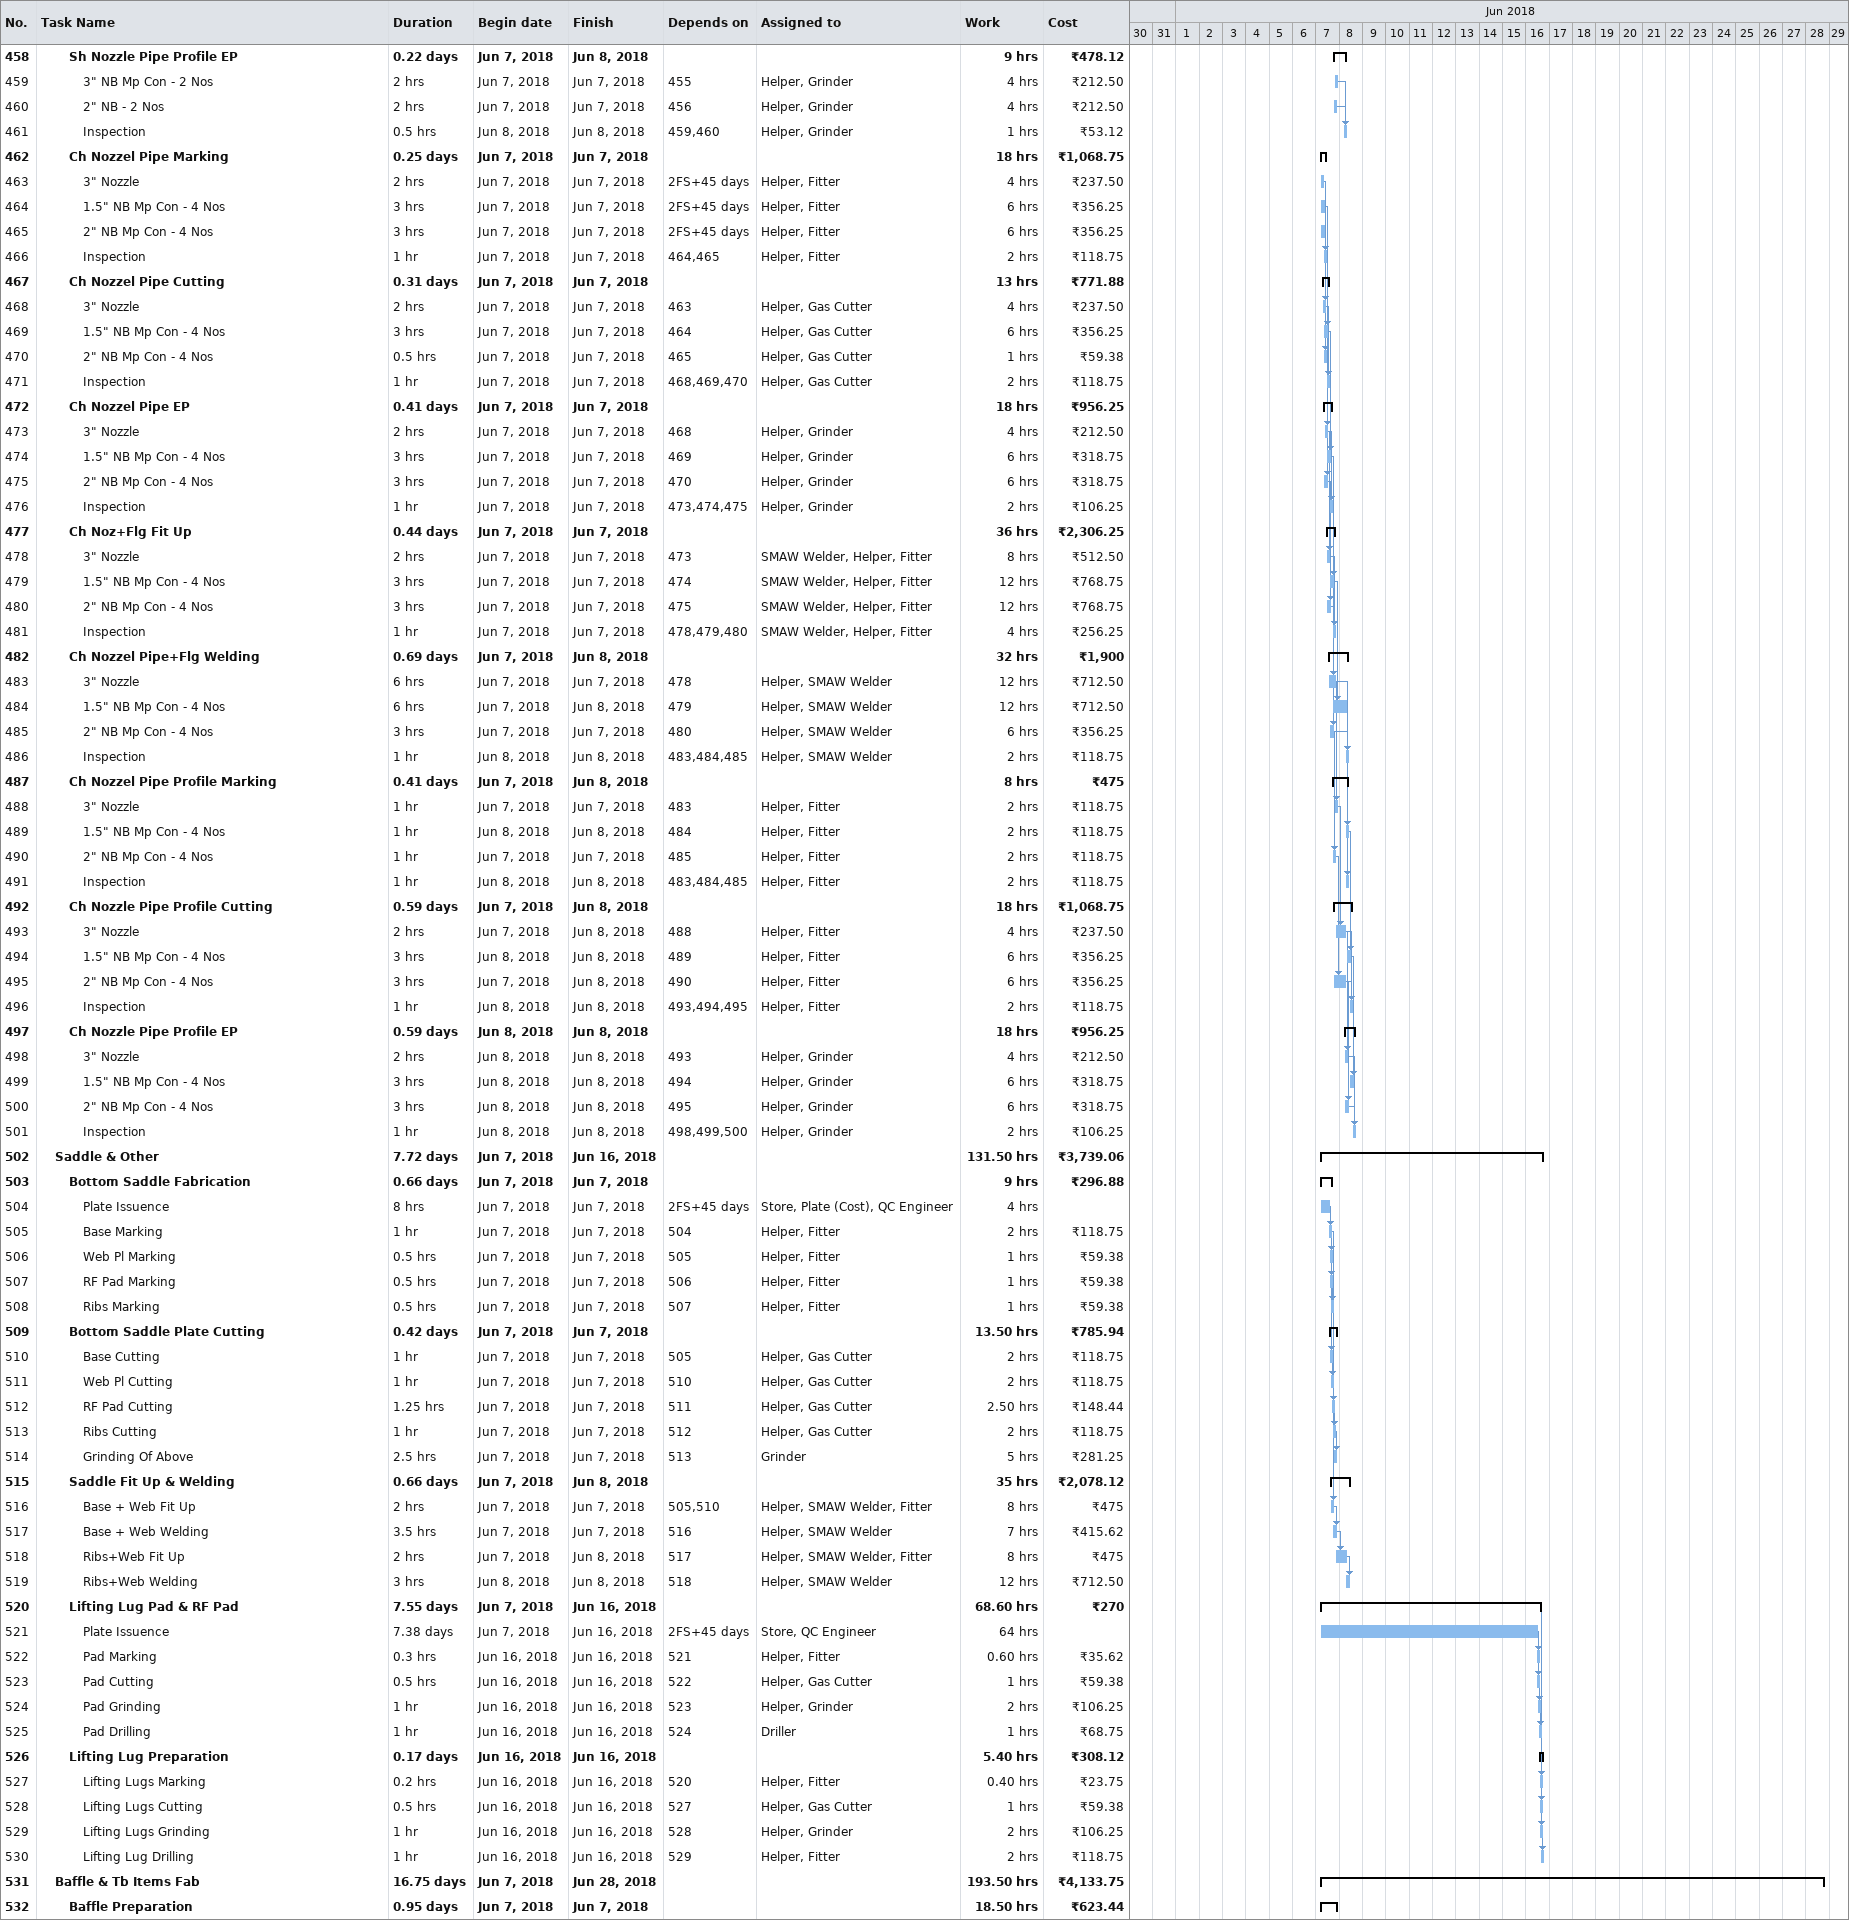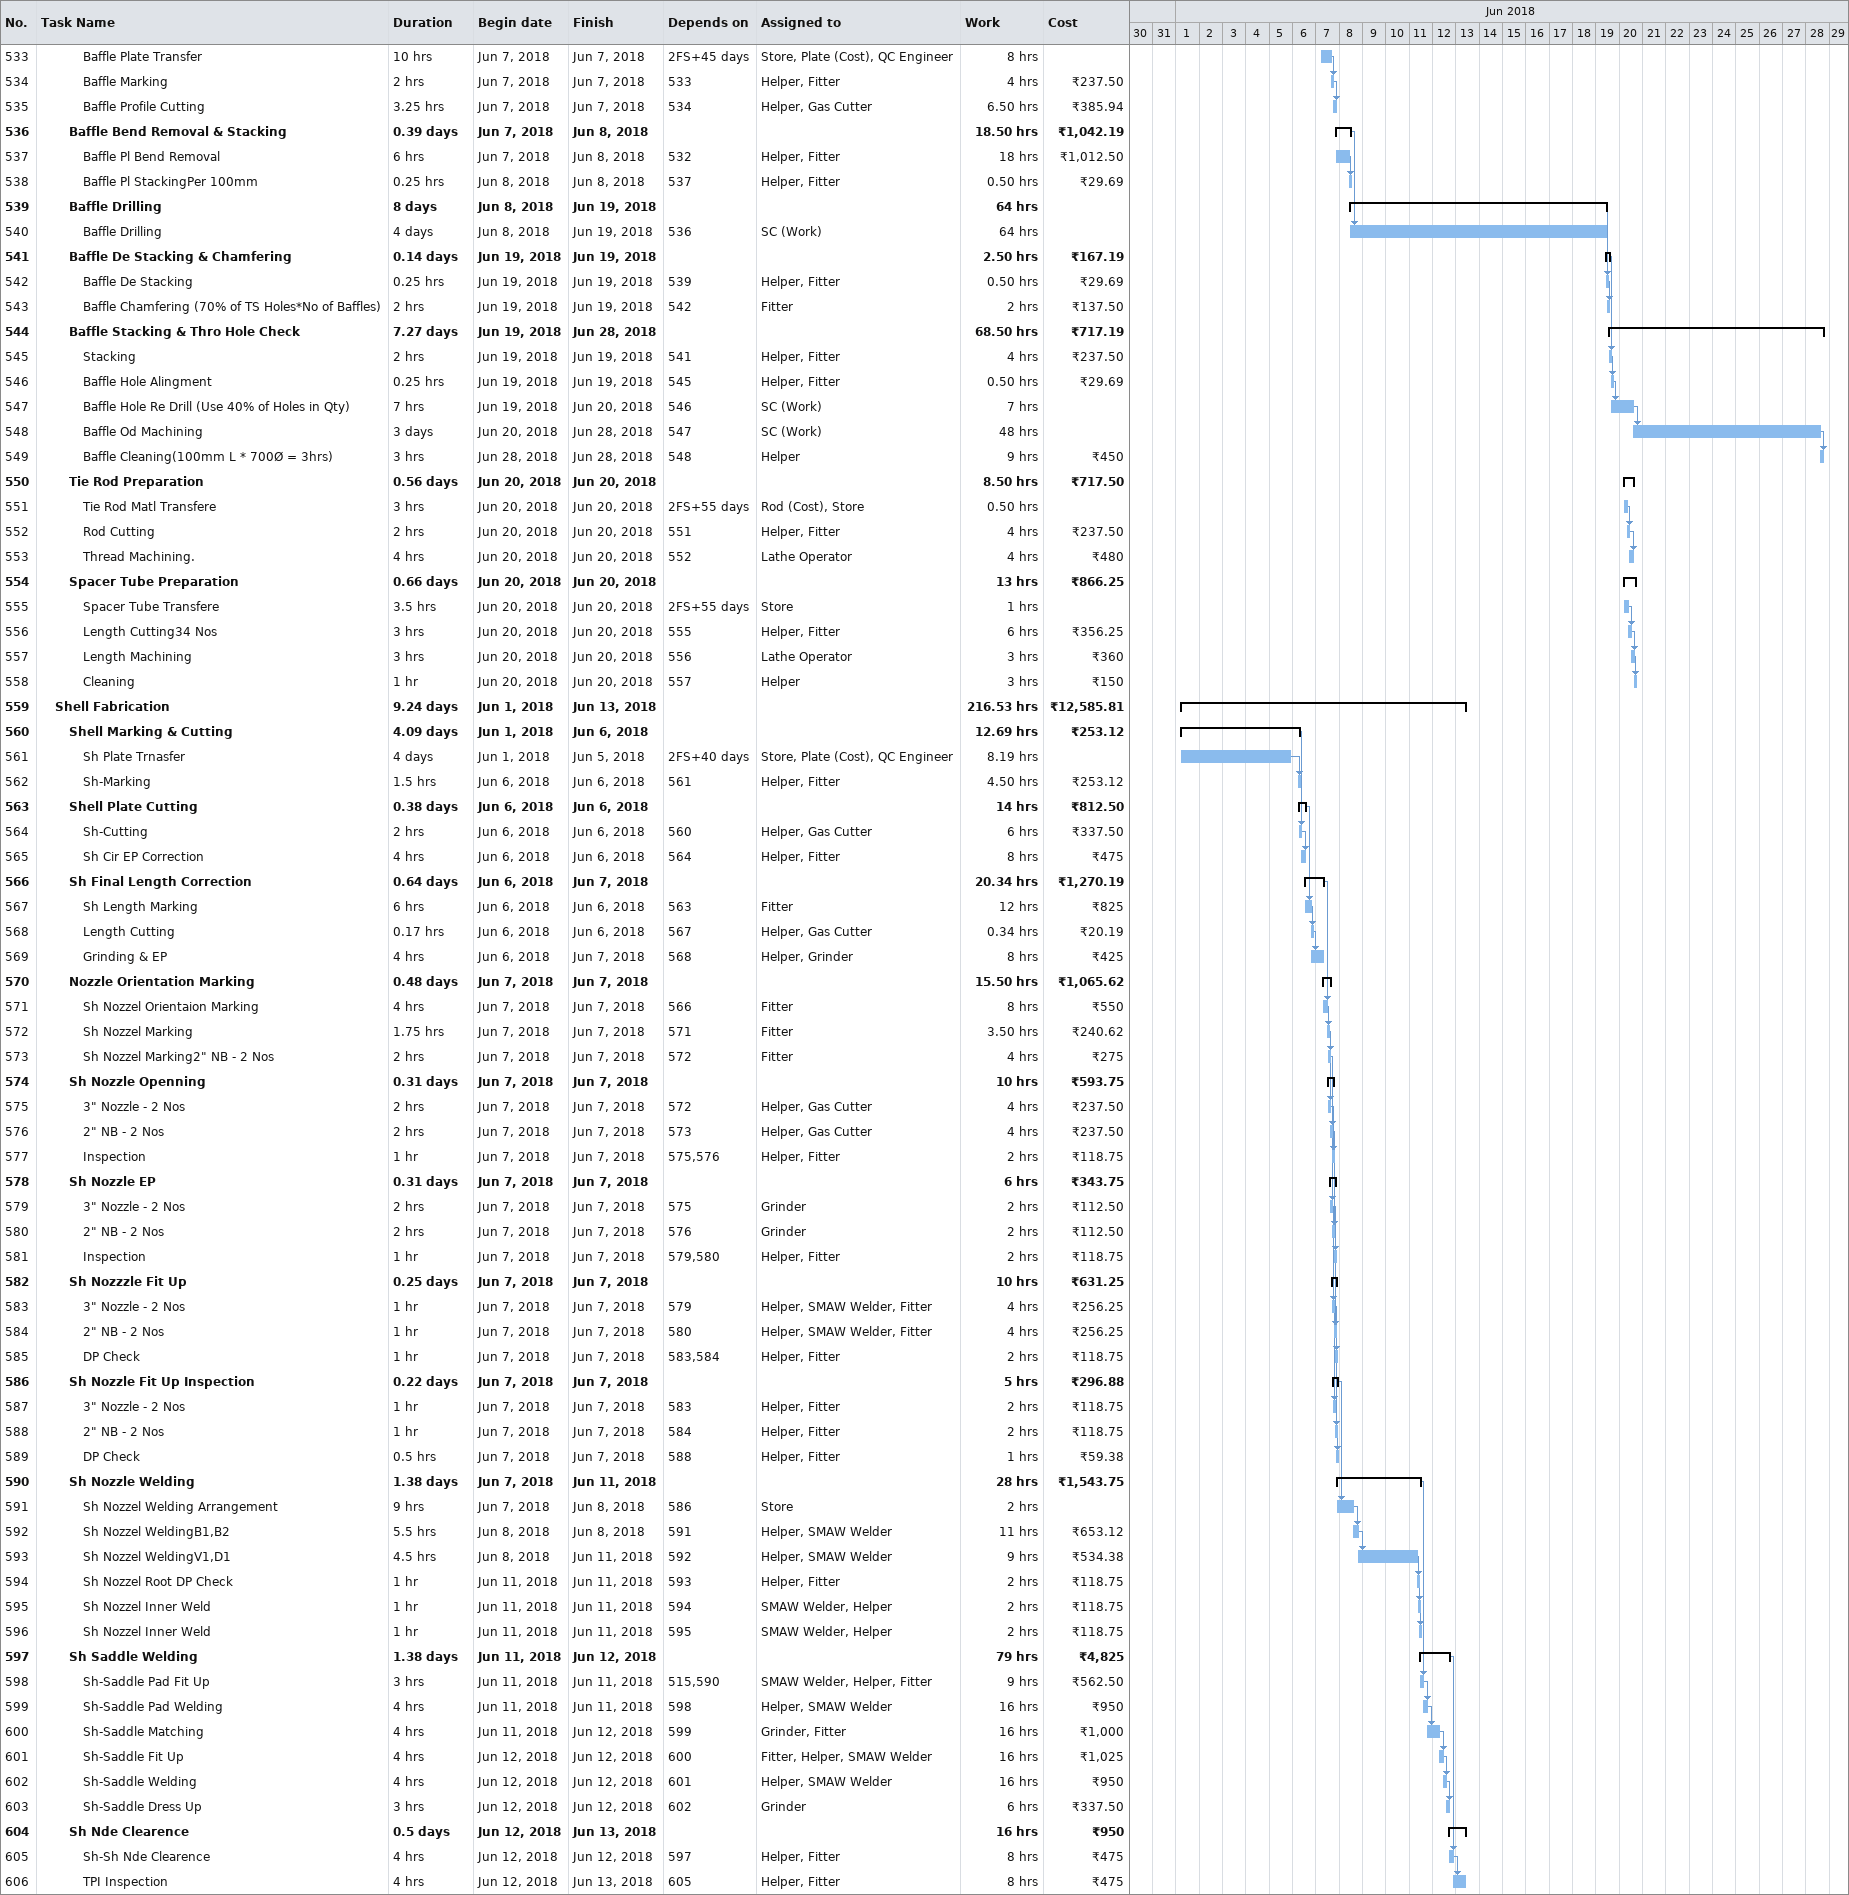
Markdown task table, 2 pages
| ID | Level | Task | Duration | Start | Finish | Predecessors | Resources | Work (h) | Cost (₹) |
|---|---|---|---|---|---|---|---|---|---|
| 458 | 3 | **Sh Nozzle Pipe Profile EP** | 0.22d | 2018-06-07 | 2018-06-08 |  |  | 9 | 478.12 |
| 459 | 4 | 3" NB Mp Con - 2 Nos | 2h | 2018-06-07 | 2018-06-07 | 455 | Helper, Grinder | 4 | 212.50 |
| 460 | 4 | 2" NB - 2 Nos | 2h | 2018-06-07 | 2018-06-07 | 456 | Helper, Grinder | 4 | 212.50 |
| 461 | 4 | Inspection | 0.5h | 2018-06-08 | 2018-06-08 | 459, 460 | Helper, Grinder | 1 | 53.12 |
| 462 | 3 | **Ch Nozzel Pipe Marking** | 0.25d | 2018-06-07 | 2018-06-07 |  |  | 18 | 1068.75 |
| 463 | 4 | 3" Nozzle | 2h | 2018-06-07 | 2018-06-07 | 2FS+45d | Helper, Fitter | 4 | 237.50 |
| 464 | 4 | 1.5" NB Mp Con - 4 Nos | 3h | 2018-06-07 | 2018-06-07 | 2FS+45d | Helper, Fitter | 6 | 356.25 |
| 465 | 4 | 2" NB Mp Con - 4 Nos | 3h | 2018-06-07 | 2018-06-07 | 2FS+45d | Helper, Fitter | 6 | 356.25 |
| 466 | 4 | Inspection | 1h | 2018-06-07 | 2018-06-07 | 464, 465 | Helper, Fitter | 2 | 118.75 |
| 467 | 3 | **Ch Nozzel Pipe Cutting** | 0.31d | 2018-06-07 | 2018-06-07 |  |  | 13 | 771.88 |
| 468 | 4 | 3" Nozzle | 2h | 2018-06-07 | 2018-06-07 | 463 | Helper, Gas Cutter | 4 | 237.50 |
| 469 | 4 | 1.5" NB Mp Con - 4 Nos | 3h | 2018-06-07 | 2018-06-07 | 464 | Helper, Gas Cutter | 6 | 356.25 |
| 470 | 4 | 2" NB Mp Con - 4 Nos | 0.5h | 2018-06-07 | 2018-06-07 | 465 | Helper, Gas Cutter | 1 | 59.38 |
| 471 | 4 | Inspection | 1h | 2018-06-07 | 2018-06-07 | 468, 469, 470 | Helper, Gas Cutter | 2 | 118.75 |
| 472 | 3 | **Ch Nozzel Pipe EP** | 0.41d | 2018-06-07 | 2018-06-07 |  |  | 18 | 956.25 |
| 473 | 4 | 3" Nozzle | 2h | 2018-06-07 | 2018-06-07 | 468 | Helper, Grinder | 4 | 212.50 |
| 474 | 4 | 1.5" NB Mp Con - 4 Nos | 3h | 2018-06-07 | 2018-06-07 | 469 | Helper, Grinder | 6 | 318.75 |
| 475 | 4 | 2" NB Mp Con - 4 Nos | 3h | 2018-06-07 | 2018-06-07 | 470 | Helper, Grinder | 6 | 318.75 |
| 476 | 4 | Inspection | 1h | 2018-06-07 | 2018-06-07 | 473, 474, 475 | Helper, Grinder | 2 | 106.25 |
| 477 | 3 | **Ch Noz+Flg Fit Up** | 0.44d | 2018-06-07 | 2018-06-07 |  |  | 36 | 2306.25 |
| 478 | 4 | 3" Nozzle | 2h | 2018-06-07 | 2018-06-07 | 473 | SMAW Welder, Helper, Fitter | 8 | 512.50 |
| 479 | 4 | 1.5" NB Mp Con - 4 Nos | 3h | 2018-06-07 | 2018-06-07 | 474 | SMAW Welder, Helper, Fitter | 12 | 768.75 |
| 480 | 4 | 2" NB Mp Con - 4 Nos | 3h | 2018-06-07 | 2018-06-07 | 475 | SMAW Welder, Helper, Fitter | 12 | 768.75 |
| 481 | 4 | Inspection | 1h | 2018-06-07 | 2018-06-07 | 478, 479, 480 | SMAW Welder, Helper, Fitter | 4 | 256.25 |
| 482 | 3 | **Ch Nozzel Pipe+Flg Welding** | 0.69d | 2018-06-07 | 2018-06-08 |  |  | 32 | 1900 |
| 483 | 4 | 3" Nozzle | 6h | 2018-06-07 | 2018-06-07 | 478 | Helper, SMAW Welder | 12 | 712.50 |
| 484 | 4 | 1.5" NB Mp Con - 4 Nos | 6h | 2018-06-07 | 2018-06-08 | 479 | Helper, SMAW Welder | 12 | 712.50 |
| 485 | 4 | 2" NB Mp Con - 4 Nos | 3h | 2018-06-07 | 2018-06-07 | 480 | Helper, SMAW Welder | 6 | 356.25 |
| 486 | 4 | Inspection | 1h | 2018-06-08 | 2018-06-08 | 483, 484, 485 | Helper, SMAW Welder | 2 | 118.75 |
| 487 | 3 | **Ch Nozzel Pipe Profile Marking** | 0.41d | 2018-06-07 | 2018-06-08 |  |  | 8 | 475 |
| 488 | 4 | 3" Nozzle | 1h | 2018-06-07 | 2018-06-07 | 483 | Helper, Fitter | 2 | 118.75 |
| 489 | 4 | 1.5" NB Mp Con - 4 Nos | 1h | 2018-06-08 | 2018-06-08 | 484 | Helper, Fitter | 2 | 118.75 |
| 490 | 4 | 2" NB Mp Con - 4 Nos | 1h | 2018-06-07 | 2018-06-07 | 485 | Helper, Fitter | 2 | 118.75 |
| 491 | 4 | Inspection | 1h | 2018-06-08 | 2018-06-08 | 483, 484, 485 | Helper, Fitter | 2 | 118.75 |
| 492 | 3 | **Ch Nozzle Pipe Profile Cutting** | 0.59d | 2018-06-07 | 2018-06-08 |  |  | 18 | 1068.75 |
| 493 | 4 | 3" Nozzle | 2h | 2018-06-07 | 2018-06-08 | 488 | Helper, Fitter | 4 | 237.50 |
| 494 | 4 | 1.5" NB Mp Con - 4 Nos | 3h | 2018-06-08 | 2018-06-08 | 489 | Helper, Fitter | 6 | 356.25 |
| 495 | 4 | 2" NB Mp Con - 4 Nos | 3h | 2018-06-07 | 2018-06-08 | 490 | Helper, Fitter | 6 | 356.25 |
| 496 | 4 | Inspection | 1h | 2018-06-08 | 2018-06-08 | 493, 494, 495 | Helper, Fitter | 2 | 118.75 |
| 497 | 3 | **Ch Nozzle Pipe Profile EP** | 0.59d | 2018-06-08 | 2018-06-08 |  |  | 18 | 956.25 |
| 498 | 4 | 3" Nozzle | 2h | 2018-06-08 | 2018-06-08 | 493 | Helper, Grinder | 4 | 212.50 |
| 499 | 4 | 1.5" NB Mp Con - 4 Nos | 3h | 2018-06-08 | 2018-06-08 | 494 | Helper, Grinder | 6 | 318.75 |
| 500 | 4 | 2" NB Mp Con - 4 Nos | 3h | 2018-06-08 | 2018-06-08 | 495 | Helper, Grinder | 6 | 318.75 |
| 501 | 4 | Inspection | 1h | 2018-06-08 | 2018-06-08 | 498, 499, 500 | Helper, Grinder | 2 | 106.25 |
| 502 | 2 | **Saddle & Other** | 7.72d | 2018-06-07 | 2018-06-16 |  |  | 131.50 | 3739.06 |
| 503 | 3 | **Bottom Saddle Fabrication** | 0.66d | 2018-06-07 | 2018-06-07 |  |  | 9 | 296.88 |
| 504 | 4 | Plate Issuence | 8h | 2018-06-07 | 2018-06-07 | 2FS+45d | Store, Plate (Cost), QC Engineer | 4 |  |
| 505 | 4 | Base Marking | 1h | 2018-06-07 | 2018-06-07 | 504 | Helper, Fitter | 2 | 118.75 |
| 506 | 4 | Web Pl Marking | 0.5h | 2018-06-07 | 2018-06-07 | 505 | Helper, Fitter | 1 | 59.38 |
| 507 | 4 | RF Pad Marking | 0.5h | 2018-06-07 | 2018-06-07 | 506 | Helper, Fitter | 1 | 59.38 |
| 508 | 4 | Ribs Marking | 0.5h | 2018-06-07 | 2018-06-07 | 507 | Helper, Fitter | 1 | 59.38 |
| 509 | 3 | **Bottom Saddle Plate Cutting** | 0.42d | 2018-06-07 | 2018-06-07 |  |  | 13.50 | 785.94 |
| 510 | 4 | Base Cutting | 1h | 2018-06-07 | 2018-06-07 | 505 | Helper, Gas Cutter | 2 | 118.75 |
| 511 | 4 | Web Pl Cutting | 1h | 2018-06-07 | 2018-06-07 | 510 | Helper, Gas Cutter | 2 | 118.75 |
| 512 | 4 | RF Pad Cutting | 1.25h | 2018-06-07 | 2018-06-07 | 511 | Helper, Gas Cutter | 2.50 | 148.44 |
| 513 | 4 | Ribs Cutting | 1h | 2018-06-07 | 2018-06-07 | 512 | Helper, Gas Cutter | 2 | 118.75 |
| 514 | 4 | Grinding Of Above | 2.5h | 2018-06-07 | 2018-06-07 | 513 | Grinder | 5 | 281.25 |
| 515 | 3 | **Saddle Fit Up & Welding** | 0.66d | 2018-06-07 | 2018-06-08 |  |  | 35 | 2078.12 |
| 516 | 4 | Base + Web Fit Up | 2h | 2018-06-07 | 2018-06-07 | 505, 510 | Helper, SMAW Welder, Fitter | 8 | 475 |
| 517 | 4 | Base + Web Welding | 3.5h | 2018-06-07 | 2018-06-07 | 516 | Helper, SMAW Welder | 7 | 415.62 |
| 518 | 4 | Ribs+Web Fit Up | 2h | 2018-06-07 | 2018-06-08 | 517 | Helper, SMAW Welder, Fitter | 8 | 475 |
| 519 | 4 | Ribs+Web Welding | 3h | 2018-06-08 | 2018-06-08 | 518 | Helper, SMAW Welder | 12 | 712.50 |
| 520 | 3 | **Lifting Lug Pad & RF Pad** | 7.55d | 2018-06-07 | 2018-06-16 |  |  | 68.60 | 270 |
| 521 | 4 | Plate Issuence | 7.38d | 2018-06-07 | 2018-06-16 | 2FS+45d | Store, QC Engineer | 64 |  |
| 522 | 4 | Pad Marking | 0.3h | 2018-06-16 | 2018-06-16 | 521 | Helper, Fitter | 0.60 | 35.62 |
| 523 | 4 | Pad Cutting | 0.5h | 2018-06-16 | 2018-06-16 | 522 | Helper, Gas Cutter | 1 | 59.38 |
| 524 | 4 | Pad Grinding | 1h | 2018-06-16 | 2018-06-16 | 523 | Helper, Grinder | 2 | 106.25 |
| 525 | 4 | Pad Drilling | 1h | 2018-06-16 | 2018-06-16 | 524 | Driller | 1 | 68.75 |
| 526 | 3 | **Lifting Lug Preparation** | 0.17d | 2018-06-16 | 2018-06-16 |  |  | 5.40 | 308.12 |
| 527 | 4 | Lifting Lugs Marking | 0.2h | 2018-06-16 | 2018-06-16 | 520 | Helper, Fitter | 0.40 | 23.75 |
| 528 | 4 | Lifting Lugs Cutting | 0.5h | 2018-06-16 | 2018-06-16 | 527 | Helper, Gas Cutter | 1 | 59.38 |
| 529 | 4 | Lifting Lugs Grinding | 1h | 2018-06-16 | 2018-06-16 | 528 | Helper, Grinder | 2 | 106.25 |
| 530 | 4 | Lifting Lug Drilling | 1h | 2018-06-16 | 2018-06-16 | 529 | Helper, Fitter | 2 | 118.75 |
| 531 | 2 | **Baffle & Tb Items Fab** | 16.75d | 2018-06-07 | 2018-06-28 |  |  | 193.50 | 4133.75 |
| 532 | 3 | **Baffle Preparation** | 0.95d | 2018-06-07 | 2018-06-07 |  |  | 18.50 | 623.44 |
| 533 | 4 | Baffle Plate Transfer | 10h | 2018-06-07 | 2018-06-07 | 2FS+45d | Store, Plate (Cost), QC Engineer | 8 |  |
| 534 | 4 | Baffle Marking | 2h | 2018-06-07 | 2018-06-07 | 533 | Helper, Fitter | 4 | 237.50 |
| 535 | 4 | Baffle Profile Cutting | 3.25h | 2018-06-07 | 2018-06-07 | 534 | Helper, Gas Cutter | 6.50 | 385.94 |
| 536 | 3 | **Baffle Bend Removal & Stacking** | 0.39d | 2018-06-07 | 2018-06-08 |  |  | 18.50 | 1042.19 |
| 537 | 4 | Baffle Pl Bend Removal | 6h | 2018-06-07 | 2018-06-08 | 532 | Helper, Fitter | 18 | 1012.50 |
| 538 | 4 | Baffle Pl StackingPer 100mm | 0.25h | 2018-06-08 | 2018-06-08 | 537 | Helper, Fitter | 0.50 | 29.69 |
| 539 | 3 | **Baffle Drilling** | 8d | 2018-06-08 | 2018-06-19 |  |  | 64 |  |
| 540 | 4 | Baffle Drilling | 4d | 2018-06-08 | 2018-06-19 | 536 | SC (Work) | 64 |  |
| 541 | 3 | **Baffle De Stacking & Chamfering** | 0.14d | 2018-06-19 | 2018-06-19 |  |  | 2.50 | 167.19 |
| 542 | 4 | Baffle De Stacking | 0.25h | 2018-06-19 | 2018-06-19 | 539 | Helper, Fitter | 0.50 | 29.69 |
| 543 | 4 | Baffle Chamfering (70% of TS Holes*No of Baffles) | 2h | 2018-06-19 | 2018-06-19 | 542 | Fitter | 2 | 137.50 |
| 544 | 3 | **Baffle Stacking & Thro Hole Check** | 7.27d | 2018-06-19 | 2018-06-28 |  |  | 68.50 | 717.19 |
| 545 | 4 | Stacking | 2h | 2018-06-19 | 2018-06-19 | 541 | Helper, Fitter | 4 | 237.50 |
| 546 | 4 | Baffle Hole Alingment | 0.25h | 2018-06-19 | 2018-06-19 | 545 | Helper, Fitter | 0.50 | 29.69 |
| 547 | 4 | Baffle Hole Re Drill (Use 40% of Holes in Qty) | 7h | 2018-06-19 | 2018-06-20 | 546 | SC (Work) | 7 |  |
| 548 | 4 | Baffle Od Machining | 3d | 2018-06-20 | 2018-06-28 | 547 | SC (Work) | 48 |  |
| 549 | 4 | Baffle Cleaning(100mm L * 700Ø = 3hrs) | 3h | 2018-06-28 | 2018-06-28 | 548 | Helper | 9 | 450 |
| 550 | 3 | **Tie Rod Preparation** | 0.56d | 2018-06-20 | 2018-06-20 |  |  | 8.50 | 717.50 |
| 551 | 4 | Tie Rod Matl Transfere | 3h | 2018-06-20 | 2018-06-20 | 2FS+55d | Rod (Cost), Store | 0.50 |  |
| 552 | 4 | Rod Cutting | 2h | 2018-06-20 | 2018-06-20 | 551 | Helper, Fitter | 4 | 237.50 |
| 553 | 4 | Thread Machining. | 4h | 2018-06-20 | 2018-06-20 | 552 | Lathe Operator | 4 | 480 |
| 554 | 3 | **Spacer Tube Preparation** | 0.66d | 2018-06-20 | 2018-06-20 |  |  | 13 | 866.25 |
| 555 | 4 | Spacer Tube Transfere | 3.5h | 2018-06-20 | 2018-06-20 | 2FS+55d | Store | 1 |  |
| 556 | 4 | Length Cutting34 Nos | 3h | 2018-06-20 | 2018-06-20 | 555 | Helper, Fitter | 6 | 356.25 |
| 557 | 4 | Length Machining | 3h | 2018-06-20 | 2018-06-20 | 556 | Lathe Operator | 3 | 360 |
| 558 | 4 | Cleaning | 1h | 2018-06-20 | 2018-06-20 | 557 | Helper | 3 | 150 |
| 559 | 2 | **Shell Fabrication** | 9.24d | 2018-06-01 | 2018-06-13 |  |  | 216.53 | 12585.81 |
| 560 | 3 | **Shell Marking & Cutting** | 4.09d | 2018-06-01 | 2018-06-06 |  |  | 12.69 | 253.12 |
| 561 | 4 | Sh Plate Trnasfer | 4d | 2018-06-01 | 2018-06-05 | 2FS+40d | Store, Plate (Cost), QC Engineer | 8.19 |  |
| 562 | 4 | Sh-Marking | 1.5h | 2018-06-06 | 2018-06-06 | 561 | Helper, Fitter | 4.50 | 253.12 |
| 563 | 3 | **Shell Plate Cutting** | 0.38d | 2018-06-06 | 2018-06-06 |  |  | 14 | 812.50 |
| 564 | 4 | Sh-Cutting | 2h | 2018-06-06 | 2018-06-06 | 560 | Helper, Gas Cutter | 6 | 337.50 |
| 565 | 4 | Sh Cir EP Correction | 4h | 2018-06-06 | 2018-06-06 | 564 | Helper, Fitter | 8 | 475 |
| 566 | 3 | **Sh Final Length Correction** | 0.64d | 2018-06-06 | 2018-06-07 |  |  | 20.34 | 1270.19 |
| 567 | 4 | Sh Length Marking | 6h | 2018-06-06 | 2018-06-06 | 563 | Fitter | 12 | 825 |
| 568 | 4 | Length Cutting | 0.17h | 2018-06-06 | 2018-06-06 | 567 | Helper, Gas Cutter | 0.34 | 20.19 |
| 569 | 4 | Grinding & EP | 4h | 2018-06-06 | 2018-06-07 | 568 | Helper, Grinder | 8 | 425 |
| 570 | 3 | **Nozzle Orientation Marking** | 0.48d | 2018-06-07 | 2018-06-07 |  |  | 15.50 | 1065.62 |
| 571 | 4 | Sh Nozzel Orientaion Marking | 4h | 2018-06-07 | 2018-06-07 | 566 | Fitter | 8 | 550 |
| 572 | 4 | Sh Nozzel Marking | 1.75h | 2018-06-07 | 2018-06-07 | 571 | Fitter | 3.50 | 240.62 |
| 573 | 4 | Sh Nozzel Marking2" NB - 2 Nos | 2h | 2018-06-07 | 2018-06-07 | 572 | Fitter | 4 | 275 |
| 574 | 3 | **Sh Nozzle Openning** | 0.31d | 2018-06-07 | 2018-06-07 |  |  | 10 | 593.75 |
| 575 | 4 | 3" Nozzle - 2 Nos | 2h | 2018-06-07 | 2018-06-07 | 572 | Helper, Gas Cutter | 4 | 237.50 |
| 576 | 4 | 2" NB - 2 Nos | 2h | 2018-06-07 | 2018-06-07 | 573 | Helper, Gas Cutter | 4 | 237.50 |
| 577 | 4 | Inspection | 1h | 2018-06-07 | 2018-06-07 | 575, 576 | Helper, Fitter | 2 | 118.75 |
| 578 | 3 | **Sh Nozzle EP** | 0.31d | 2018-06-07 | 2018-06-07 |  |  | 6 | 343.75 |
| 579 | 4 | 3" Nozzle - 2 Nos | 2h | 2018-06-07 | 2018-06-07 | 575 | Grinder | 2 | 112.50 |
| 580 | 4 | 2" NB - 2 Nos | 2h | 2018-06-07 | 2018-06-07 | 576 | Grinder | 2 | 112.50 |
| 581 | 4 | Inspection | 1h | 2018-06-07 | 2018-06-07 | 579, 580 | Helper, Fitter | 2 | 118.75 |
| 582 | 3 | **Sh Nozzzle Fit Up** | 0.25d | 2018-06-07 | 2018-06-07 |  |  | 10 | 631.25 |
| 583 | 4 | 3" Nozzle - 2 Nos | 1h | 2018-06-07 | 2018-06-07 | 579 | Helper, SMAW Welder, Fitter | 4 | 256.25 |
| 584 | 4 | 2" NB - 2 Nos | 1h | 2018-06-07 | 2018-06-07 | 580 | Helper, SMAW Welder, Fitter | 4 | 256.25 |
| 585 | 4 | DP Check | 1h | 2018-06-07 | 2018-06-07 | 583, 584 | Helper, Fitter | 2 | 118.75 |
| 586 | 3 | **Sh Nozzle Fit Up Inspection** | 0.22d | 2018-06-07 | 2018-06-07 |  |  | 5 | 296.88 |
| 587 | 4 | 3" Nozzle - 2 Nos | 1h | 2018-06-07 | 2018-06-07 | 583 | Helper, Fitter | 2 | 118.75 |
| 588 | 4 | 2" NB - 2 Nos | 1h | 2018-06-07 | 2018-06-07 | 584 | Helper, Fitter | 2 | 118.75 |
| 589 | 4 | DP Check | 0.5h | 2018-06-07 | 2018-06-07 | 588 | Helper, Fitter | 1 | 59.38 |
| 590 | 3 | **Sh Nozzle Welding** | 1.38d | 2018-06-07 | 2018-06-11 |  |  | 28 | 1543.75 |
| 591 | 4 | Sh Nozzel Welding Arrangement | 9h | 2018-06-07 | 2018-06-08 | 586 | Store | 2 |  |
| 592 | 4 | Sh Nozzel WeldingB1,B2 | 5.5h | 2018-06-08 | 2018-06-08 | 591 | Helper, SMAW Welder | 11 | 653.12 |
| 593 | 4 | Sh Nozzel WeldingV1,D1 | 4.5h | 2018-06-08 | 2018-06-11 | 592 | Helper, SMAW Welder | 9 | 534.38 |
| 594 | 4 | Sh Nozzel Root DP Check | 1h | 2018-06-11 | 2018-06-11 | 593 | Helper, Fitter | 2 | 118.75 |
| 595 | 4 | Sh Nozzel Inner Weld | 1h | 2018-06-11 | 2018-06-11 | 594 | SMAW Welder, Helper | 2 | 118.75 |
| 596 | 4 | Sh Nozzel Inner Weld | 1h | 2018-06-11 | 2018-06-11 | 595 | SMAW Welder, Helper | 2 | 118.75 |
| 597 | 3 | **Sh Saddle Welding** | 1.38d | 2018-06-11 | 2018-06-12 |  |  | 79 | 4825 |
| 598 | 4 | Sh-Saddle Pad Fit Up | 3h | 2018-06-11 | 2018-06-11 | 515, 590 | SMAW Welder, Helper, Fitter | 9 | 562.50 |
| 599 | 4 | Sh-Saddle Pad Welding | 4h | 2018-06-11 | 2018-06-11 | 598 | Helper, SMAW Welder | 16 | 950 |
| 600 | 4 | Sh-Saddle Matching | 4h | 2018-06-11 | 2018-06-12 | 599 | Grinder, Fitter | 16 | 1000 |
| 601 | 4 | Sh-Saddle Fit Up | 4h | 2018-06-12 | 2018-06-12 | 600 | Fitter, Helper, SMAW Welder | 16 | 1025 |
| 602 | 4 | Sh-Saddle Welding | 4h | 2018-06-12 | 2018-06-12 | 601 | Helper, SMAW Welder | 16 | 950 |
| 603 | 4 | Sh-Saddle Dress Up | 3h | 2018-06-12 | 2018-06-12 | 602 | Grinder | 6 | 337.50 |
| 604 | 3 | **Sh Nde Clearence** | 0.5d | 2018-06-12 | 2018-06-13 |  |  | 16 | 950 |
| 605 | 4 | Sh-Sh Nde Clearence | 4h | 2018-06-12 | 2018-06-12 | 597 | Helper, Fitter | 8 | 475 |
| 606 | 4 | TPI Inspection | 4h | 2018-06-12 | 2018-06-13 | 605 | Helper, Fitter | 8 | 475 |
